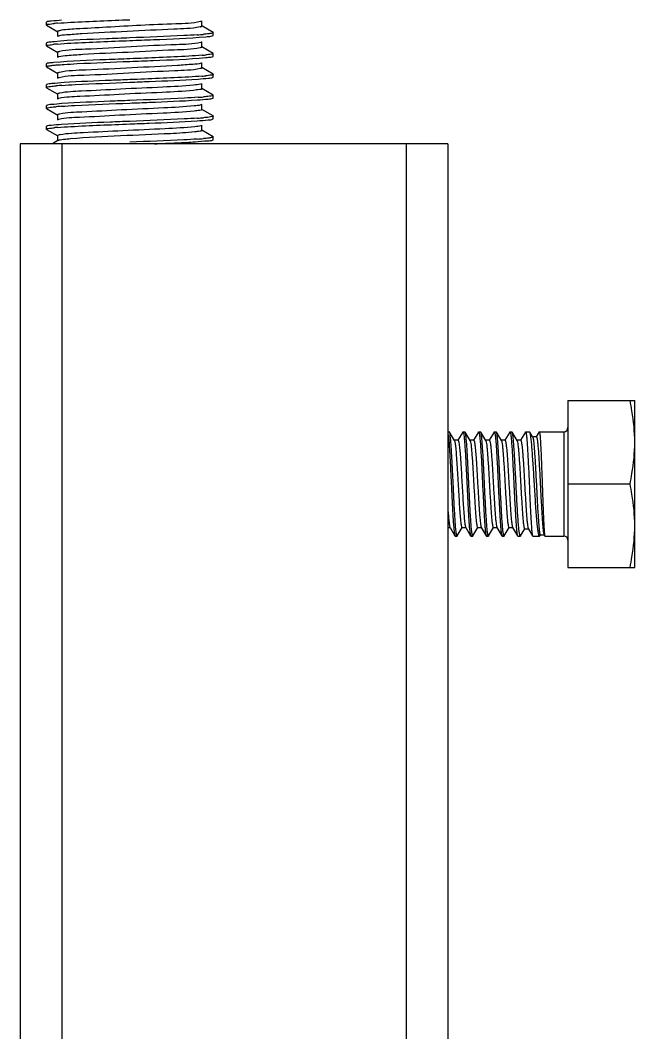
# Model space of a CAD drawing. Extents: x -427546 to -314919, y 698702 to 968782.
# Drawn here: x -406327 to -405889, y 912165 to 912887 of the extents above; entities that cross this region are included whole.
import ezdxf

# ---------------------------------------------------------------- set-up
doc = ezdxf.new("R2010")
doc.units = 0
doc.header["$LTSCALE"] = 1000
doc.header["$MEASUREMENT"] = 0
doc.layers.get('0').update_dxf_attribs({"linetype": 'CONTINUOUS'})

msp = doc.modelspace()

# ---------------------------------------------------------------- linework, layer by layer
at = {"linetype": 'CONTINUOUS'}
for p, q in [((-406308.61, 912885.95), (-406308.75, 912885.79)), ((-406308.75, 912883.93), (-406308.75, 912885.79)), ((-406197.74, 912883), (-406197.74, 912886.72)), ((-406308.61, 912883.77), (-406308.75, 912883.93)), ((-406308.61, 912883.77), (-406300.53, 912879.09)), ((-406300.69, 912879.28), (-406300.69, 912875.56)), ((-406189.82, 912878.51), (-406197.9, 912883.19)), ((-406189.82, 912878.51), (-406189.68, 912878.35)), ((-406189.68, 912876.49), (-406189.68, 912878.35)), ((-406308.61, 912871.07), (-406308.75, 912870.91)), ((-406308.75, 912869.05), (-406308.75, 912870.91)), ((-406197.74, 912868.12), (-406197.74, 912871.84)), ((-406189.82, 912876.33), (-406189.68, 912876.49)), ((-406308.61, 912868.89), (-406308.75, 912869.05)), ((-406308.61, 912868.89), (-406300.53, 912864.21)), ((-406300.69, 912864.4), (-406300.69, 912860.68)), ((-406198.58, 912867.69), (-406199.02, 912867.59)), ((-406189.82, 912863.63), (-406197.9, 912868.31)), ((-406189.82, 912863.63), (-406189.68, 912863.47)), ((-406189.68, 912861.61), (-406189.68, 912863.47)), ((-406308.61, 912856.19), (-406308.75, 912856.03)), ((-406308.75, 912854.17), (-406308.75, 912856.03)), ((-406197.74, 912853.24), (-406197.74, 912856.96)), ((-406189.82, 912861.44), (-406189.68, 912861.61)), ((-406308.61, 912854), (-406308.75, 912854.17)), ((-406308.61, 912854), (-406300.53, 912849.33)), ((-406300.69, 912849.51), (-406300.69, 912845.79)), ((-406198.4, 912852.85), (-406198.99, 912852.71)), ((-406189.82, 912848.75), (-406197.9, 912853.42)), ((-406189.82, 912848.75), (-406189.68, 912848.58)), ((-406197.74, 912838.35), (-406197.74, 912842.07)), ((-406189.82, 912846.56), (-406189.68, 912846.72)), ((-406189.68, 912846.72), (-406189.68, 912848.58)), ((-406308.61, 912841.31), (-406308.75, 912841.14)), ((-406308.75, 912839.28), (-406308.75, 912841.14)), ((-406308.61, 912839.12), (-406308.75, 912839.28)), ((-406308.61, 912839.12), (-406300.53, 912834.44)), ((-406300.69, 912834.63), (-406300.69, 912830.91)), ((-406189.82, 912833.86), (-406197.9, 912838.54)), ((-406197.74, 912823.47), (-406197.74, 912827.19)), ((-406189.82, 912833.86), (-406189.68, 912833.7)), ((-406189.82, 912831.68), (-406189.68, 912831.84)), ((-406189.68, 912831.84), (-406189.68, 912833.7)), ((-406308.61, 912826.42), (-406308.75, 912826.26)), ((-406308.75, 912824.4), (-406308.75, 912826.26)), ((-406308.61, 912824.24), (-406308.75, 912824.4)), ((-406308.61, 912824.24), (-406300.53, 912819.56)), ((-406300.69, 912819.75), (-406300.69, 912816.03)), ((-406189.82, 912818.98), (-406197.9, 912823.66)), ((-406189.82, 912818.98), (-406189.68, 912818.82)), ((-406189.82, 912816.8), (-406189.68, 912816.96)), ((-406189.68, 912816.96), (-406189.68, 912818.82)), ((-406308.61, 912811.54), (-406308.75, 912811.38)), ((-406308.75, 912809.52), (-406308.75, 912811.38)), ((-406308.61, 912809.35), (-406308.75, 912809.52)), ((-406308.61, 912809.35), (-406300.53, 912804.68)), ((-406189.82, 912804.1), (-406197.9, 912808.77)), ((-406197.74, 912808.59), (-406197.74, 912812.31)), ((-406327.35, 912799.06), (-406327.35, 910320.85)), ((-406022.25, 912799.06), (-406327.35, 912799.06)), ((-406300.53, 912801.33), (-406304.45, 912799.06)), ((-406300.69, 912804.87), (-406300.69, 912801.14)), ((-406297.58, 912799.06), (-406297.58, 910320.85)), ((-406189.82, 912804.1), (-406189.68, 912803.94)), ((-406189.82, 912801.91), (-406189.68, 912802.08)), ((-406189.68, 912802.08), (-406189.68, 912803.94)), ((-406052.01, 912799.06), (-406052.01, 910320.85)), ((-406022.25, 912799.06), (-406022.25, 910320.85)), ((-405936.67, 912615.81), (-405936.67, 912496.75)), ((-405936.67, 912615.81), (-405889.05, 912615.81)), ((-405889.05, 912496.75), (-405889.05, 912615.81)), ((-406022.25, 912593.49), (-406021.32, 912593.49)), ((-406017.66, 912587.31), (-406021.17, 912593.36)), ((-406011.7, 912593.36), (-406015.13, 912587.46)), ((-406011.7, 912593.36), (-406011.55, 912593.49)), ((-406011.55, 912593.49), (-406010.16, 912593.49)), ((-406010.01, 912593.36), (-406010.16, 912593.49)), ((-406006.5, 912587.31), (-406010.01, 912593.36)), ((-406000.54, 912593.36), (-406003.97, 912587.46)), ((-406000.54, 912593.36), (-406000.39, 912593.49)), ((-406000.39, 912593.49), (-405998.99, 912593.49)), ((-405998.85, 912593.36), (-405998.99, 912593.49)), ((-405995.34, 912587.31), (-405998.85, 912593.36)), ((-405989.38, 912593.36), (-405992.81, 912587.46)), ((-405989.38, 912593.36), (-405989.23, 912593.49)), ((-405989.23, 912593.49), (-405987.83, 912593.49)), ((-405987.68, 912593.36), (-405987.83, 912593.49)), ((-405984.18, 912587.31), (-405987.68, 912593.36)), ((-405978.21, 912593.36), (-405981.65, 912587.46)), ((-405978.21, 912593.36), (-405978.07, 912593.49)), ((-405978.07, 912593.49), (-405976.64, 912593.49)), ((-405976.48, 912593.35), (-405976.64, 912593.49)), ((-405973.01, 912587.37), (-405976.48, 912593.35)), ((-405967.08, 912593.37), (-405970.48, 912587.52)), ((-405967.08, 912593.37), (-405966.94, 912593.49)), ((-405966.94, 912593.49), (-405964.1, 912593.49)), ((-405963.88, 912593.3), (-405964.1, 912593.49)), ((-405961.91, 912589.91), (-405963.88, 912593.3)), ((-405961.83, 912589.77), (-405961.91, 912589.91)), ((-405959.2, 912589.91), (-405961.91, 912589.91)), ((-405959.26, 912589.94), (-405959.28, 912589.91)), ((-405957.25, 912593.41), (-405959.26, 912589.94)), ((-405957.25, 912593.41), (-405957.16, 912593.49)), ((-405957.16, 912593.49), (-405939.65, 912593.49)), ((-405939.65, 912593.49), (-405939.65, 912519.08)), ((-406015.05, 912587.46), (-406017.75, 912587.46)), ((-406003.89, 912587.46), (-406006.59, 912587.46)), ((-405992.72, 912587.46), (-405995.43, 912587.46)), ((-405981.56, 912587.46), (-405984.26, 912587.46)), ((-405984.18, 912587.31), (-405984.14, 912587.24)), ((-405970.39, 912587.52), (-405973.1, 912587.52)), ((-405936.67, 912556.28), (-405892.4, 912556.28)), ((-406022.25, 912525.1), (-406020.72, 912525.1)), ((-406020.8, 912525.25), (-406017.28, 912519.2)), ((-406015.59, 912519.2), (-406012.17, 912525.1)), ((-406012.26, 912525.1), (-406009.55, 912525.1)), ((-406009.64, 912525.25), (-406006.12, 912519.2)), ((-406004.43, 912519.2), (-406001.01, 912525.1)), ((-406001.09, 912525.1), (-405998.39, 912525.1)), ((-405998.48, 912525.25), (-405994.96, 912519.2)), ((-405993.27, 912519.2), (-405989.85, 912525.1)), ((-405989.93, 912525.1), (-405987.23, 912525.1)), ((-405987.32, 912525.25), (-405983.79, 912519.2)), ((-405982.1, 912519.2), (-405978.68, 912525.1)), ((-405978.77, 912525.1), (-405976.07, 912525.1)), ((-405976.23, 912525.42), (-405976.15, 912525.25)), ((-405976.15, 912525.25), (-405972.63, 912519.2)), ((-405970.44, 912519.23), (-405967.5, 912524.3)), ((-405967.59, 912524.3), (-405964.88, 912524.3)), ((-405964.97, 912524.45), (-405961.9, 912519.17)), ((-406017.28, 912519.2), (-406017.13, 912519.08)), ((-406017.13, 912519.08), (-406015.74, 912519.08)), ((-406015.59, 912519.2), (-406015.74, 912519.08)), ((-406006.12, 912519.2), (-406005.97, 912519.08)), ((-406005.97, 912519.08), (-406004.57, 912519.08)), ((-406004.43, 912519.2), (-406004.57, 912519.08)), ((-405994.96, 912519.2), (-405994.81, 912519.08)), ((-405994.81, 912519.08), (-405993.41, 912519.08)), ((-405993.27, 912519.2), (-405993.41, 912519.08)), ((-405983.79, 912519.2), (-405983.65, 912519.08)), ((-405983.65, 912519.08), (-405982.25, 912519.08)), ((-405982.1, 912519.2), (-405982.25, 912519.08)), ((-405972.63, 912519.2), (-405972.49, 912519.08)), ((-405972.49, 912519.08), (-405970.63, 912519.08)), ((-405970.44, 912519.23), (-405970.63, 912519.08)), ((-405961.9, 912519.17), (-405961.79, 912519.08)), ((-405961.79, 912519.08), (-405956.97, 912519.08)), ((-405956.71, 912519.3), (-405956.97, 912519.08)), ((-405956.71, 912519.3), (-405956.34, 912519.94)), ((-405956.39, 912519.98), (-405953.68, 912519.98)), ((-405953.75, 912520.11), (-405953.19, 912519.13)), ((-405953.19, 912519.13), (-405953.12, 912519.08)), ((-405953.12, 912519.08), (-405939.65, 912519.08)), ((-405936.67, 912496.75), (-405889.05, 912496.75))]:
    msp.add_line(p, q, dxfattribs=at)
for centre, radius, start, end in [((-406288.86, 912732.49), 153.14, 94.73079, 95.38954), ((-406284.64, 912682.31), 203.51, 94.54181, 94.75043), ((-406201.39, 912893.9), 11.67, 281.51366, 282.91675), ((-406218.35, 913136.35), 260.07, 273.79987, 274.79583), ((-406289.02, 912719.47), 151.28, 94.73313, 95.42556), ((-406284.67, 912667.87), 203.06, 94.54418, 94.75489), ((-406213.73, 913064.29), 202.7, 274.54544, 274.75925), ((-406209.22, 913010.91), 149.13, 274.73475, 275.46903), ((-406213.74, 913049.57), 202.87, 274.54498, 274.75718), ((-406209.31, 912997.08), 150.19, 274.73407, 275.44741), ((-406280.47, 912586.24), 255.09, 93.84567, 94.80203), ((-406217.55, 913081.6), 249.93, 273.89575, 274.80718), ((-406280.87, 912576.48), 249.95, 93.89556, 94.80715), ((-406217.96, 913071.85), 255.08, 273.84563, 274.80209), ((-406288.86, 912658.02), 153.2, 94.73072, 95.38835), ((-406284.64, 912607.88), 203.52, 94.54173, 94.75029), ((-406218.34, 913061.78), 259.91, 273.80124, 274.79604), ((-405939.65, 912596.47), 2.98, 270, 0), ((-405939.65, 912516.1), 2.98, 0, 90)]:
    msp.add_arc(centre, radius, start, end, dxfattribs=at)
for points, knots in [([(-406308.75, 912883.93), (-406308.75, 912884.43), (-406305.9, 912884.4), (-406304.62, 912884.83), (-406303.25, 912884.96)], [0, 0, 0, 0, 0.263692, 1, 1, 1, 1]), ([(-406297.86, 912887.25), (-406300.35, 912887.08), (-406303.84, 912886.59), (-406307.63, 912886.51), (-406308.6, 912885.95)], [0, 0, 0, 0, 0.689821, 1, 1, 1, 1]), ([(-406300.75, 912885.17), (-406297.6, 912885.42), (-406280.43, 912886.47), (-406263.24, 912887.09), (-406249.21, 912887.65)], [0, 0, 0, 0, 0.18376, 1, 1, 1, 1]), ([(-406198.78, 912886.25), (-406204.55, 912884.92), (-406227.15, 912884.5), (-406256.66, 912882.76), (-406284.29, 912881.15), (-406295.54, 912880.62), (-406299.44, 912879.8)], [0, 0, 0, 0, 0.176039, 0.666697, 0.881547, 1, 1, 1, 1]), ([(-406197.9, 912886.53), (-406198.01, 912886.47), (-406198.3, 912886.36), (-406198.6, 912886.29), (-406198.78, 912886.25)], [0, 0, 0, 0, 0.40288, 1, 1, 1, 1]), ([(-406299.44, 912879.8), (-406299.76, 912879.74), (-406300.13, 912879.65), (-406300.69, 912879.42), (-406300.69, 912879.28)], [0, 0, 0, 0, 0.704901, 1, 1, 1, 1]), ([(-406199.06, 912882.46), (-406205.23, 912881.2), (-406222.7, 912880.82), (-406250.71, 912879.06), (-406276.29, 912878.18), (-406292.57, 912876.86), (-406298.22, 912876.47), (-406300.06, 912875.93)], [0, 0, 0, 0, 0.186624, 0.514349, 0.833932, 0.943063, 1, 1, 1, 1]), ([(-406197.74, 912883), (-406197.74, 912882.88), (-406198.19, 912882.66), (-406198.51, 912882.59), (-406198.78, 912882.52)], [0, 0, 0, 0, 0.302509, 1, 1, 1, 1]), ([(-406189.68, 912878.35), (-406189.68, 912878.07), (-406191.2, 912877.9), (-406191.96, 912877.69), (-406192.72, 912877.59)], [0, 0, 0, 0, 0.270675, 1, 1, 1, 1]), ([(-406303.25, 912871.94), (-406303.93, 912871.87), (-406305.7, 912871.62), (-406307.63, 912871.64), (-406308.61, 912871.07)], [0, 0, 0, 0, 0.379214, 1, 1, 1, 1]), ([(-406249.21, 912874.63), (-406254.78, 912874.41), (-406272.8, 912873.64), (-406290.84, 912873.11), (-406303.25, 912871.94)], [0, 0, 0, 0, 0.30899, 1, 1, 1, 1]), ([(-406300.76, 912870.29), (-406297.61, 912870.54), (-406280.44, 912871.58), (-406263.25, 912872.21), (-406249.21, 912872.77)], [0, 0, 0, 0, 0.183719, 1, 1, 1, 1]), ([(-406300.06, 912875.93), (-406300.15, 912875.9), (-406300.31, 912875.85), (-406300.47, 912875.78), (-406300.53, 912875.75)], [0, 0, 0, 0, 0.570679, 1, 1, 1, 1]), ([(-406198.58, 912871.41), (-406204.18, 912869.98), (-406220.94, 912869.87), (-406248.29, 912868.1), (-406276.13, 912866.59), (-406293.36, 912866.19), (-406299.42, 912864.92)], [0, 0, 0, 0, 0.171627, 0.491604, 0.816321, 1, 1, 1, 1]), ([(-406201.12, 912876.86), (-406204.28, 912876.64), (-406220.31, 912875.75), (-406236.35, 912875.14), (-406249.21, 912874.63)], [0, 0, 0, 0, 0.197576, 1, 1, 1, 1]), ([(-406249.21, 912872.77), (-406243.61, 912872.99), (-406225.54, 912873.77), (-406207.43, 912874.28), (-406195, 912875.48)], [0, 0, 0, 0, 0.309889, 1, 1, 1, 1]), ([(-406197.9, 912871.65), (-406197.99, 912871.6), (-406198.21, 912871.51), (-406198.44, 912871.44), (-406198.58, 912871.41)], [0, 0, 0, 0, 0.413783, 1, 1, 1, 1]), ([(-406195, 912875.48), (-406194.34, 912875.54), (-406192.63, 912875.79), (-406190.77, 912875.78), (-406189.82, 912876.33)], [0, 0, 0, 0, 0.378508, 1, 1, 1, 1]), ([(-406308.75, 912869.05), (-406308.75, 912869.54), (-406305.95, 912869.52), (-406304.68, 912869.94), (-406303.33, 912870.07)], [0, 0, 0, 0, 0.263792, 1, 1, 1, 1]), ([(-406299.42, 912864.92), (-406299.74, 912864.86), (-406300.12, 912864.77), (-406300.69, 912864.54), (-406300.69, 912864.4)], [0, 0, 0, 0, 0.705268, 1, 1, 1, 1]), ([(-406199.02, 912867.59), (-406205.09, 912866.33), (-406222.38, 912865.95), (-406250.2, 912864.21), (-406275.72, 912863.29), (-406292.16, 912862.03), (-406297.94, 912861.61), (-406299.89, 912861.1)], [0, 0, 0, 0, 0.184168, 0.509408, 0.829314, 0.94023, 1, 1, 1, 1]), ([(-406197.74, 912868.12), (-406197.74, 912868.02), (-406198.09, 912867.81), (-406198.37, 912867.74), (-406198.58, 912867.69)], [0, 0, 0, 0, 0.310906, 1, 1, 1, 1]), ([(-406189.68, 912863.47), (-406189.68, 912862.99), (-406192.43, 912862.99), (-406193.67, 912862.59), (-406195, 912862.46)], [0, 0, 0, 0, 0.263922, 1, 1, 1, 1]), ([(-406303.33, 912857.04), (-406304, 912856.98), (-406305.74, 912856.73), (-406307.65, 912856.75), (-406308.61, 912856.19)], [0, 0, 0, 0, 0.378914, 1, 1, 1, 1]), ([(-406249.21, 912859.75), (-406254.8, 912859.52), (-406272.84, 912858.75), (-406290.91, 912858.23), (-406303.33, 912857.04)], [0, 0, 0, 0, 0.309377, 1, 1, 1, 1]), ([(-406299.89, 912861.1), (-406300.02, 912861.06), (-406300.23, 912861), (-406300.45, 912860.91), (-406300.53, 912860.87)], [0, 0, 0, 0, 0.583561, 1, 1, 1, 1]), ([(-406198.4, 912856.57), (-406200.27, 912856.04), (-406205.95, 912855.64), (-406222.27, 912854.34), (-406247.83, 912853.45), (-406275.8, 912851.69), (-406293.23, 912851.31), (-406299.38, 912850.05)], [0, 0, 0, 0, 0.05757, 0.167104, 0.486771, 0.813942, 1, 1, 1, 1]), ([(-406296.14, 912855.74), (-406292.99, 912855.94), (-406277.36, 912856.79), (-406261.71, 912857.39), (-406249.21, 912857.89)], [0, 0, 0, 0, 0.201476, 1, 1, 1, 1]), ([(-406197.66, 912862.23), (-406200.81, 912861.98), (-406217.99, 912860.93), (-406235.18, 912860.31), (-406249.21, 912859.75)], [0, 0, 0, 0, 0.183681, 1, 1, 1, 1]), ([(-406249.21, 912857.89), (-406243.62, 912858.11), (-406225.56, 912858.88), (-406207.47, 912859.4), (-406195.05, 912860.59)], [0, 0, 0, 0, 0.309644, 1, 1, 1, 1]), ([(-406197.9, 912856.77), (-406197.97, 912856.73), (-406198.13, 912856.66), (-406198.31, 912856.6), (-406198.4, 912856.57)], [0, 0, 0, 0, 0.426274, 1, 1, 1, 1]), ([(-406195.05, 912860.59), (-406194.39, 912860.66), (-406192.66, 912860.9), (-406190.77, 912860.89), (-406189.82, 912861.44)], [0, 0, 0, 0, 0.378702, 1, 1, 1, 1]), ([(-406308.75, 912854.17), (-406308.75, 912854.52), (-406306.79, 912854.64), (-406305.86, 912854.91), (-406304.9, 912855.02)], [0, 0, 0, 0, 0.267181, 1, 1, 1, 1]), ([(-406299.38, 912850.05), (-406299.71, 912849.98), (-406300.1, 912849.89), (-406300.69, 912849.66), (-406300.69, 912849.51)], [0, 0, 0, 0, 0.706045, 1, 1, 1, 1]), ([(-406198.99, 912852.71), (-406204.98, 912851.46), (-406222.08, 912851.06), (-406249.75, 912849.52), (-406277.15, 912847.84), (-406293.96, 912847.61), (-406299.7, 912846.26)], [0, 0, 0, 0, 0.182036, 0.504841, 0.824917, 1, 1, 1, 1]), ([(-406197.74, 912853.24), (-406197.74, 912853.15), (-406198, 912852.97), (-406198.23, 912852.9), (-406198.4, 912852.85)], [0, 0, 0, 0, 0.3214, 1, 1, 1, 1]), ([(-406296.14, 912842.71), (-406299.03, 912842.53), (-406303.07, 912841.96), (-406307.49, 912841.95), (-406308.61, 912841.31)], [0, 0, 0, 0, 0.692393, 1, 1, 1, 1]), ([(-406299.7, 912846.26), (-406299.87, 912846.22), (-406300.15, 912846.15), (-406300.42, 912846.04), (-406300.53, 912845.98)], [0, 0, 0, 0, 0.594844, 1, 1, 1, 1]), ([(-406297.58, 912840.76), (-406294.41, 912840.97), (-406278.3, 912841.88), (-406262.17, 912842.49), (-406249.21, 912843)], [0, 0, 0, 0, 0.196648, 1, 1, 1, 1]), ([(-406249.21, 912844.86), (-406253.68, 912844.69), (-406269.32, 912844.05), (-406284.97, 912843.44), (-406296.14, 912842.71)], [0, 0, 0, 0, 0.285303, 1, 1, 1, 1]), ([(-406197.66, 912847.34), (-406200.81, 912847.09), (-406217.99, 912846.05), (-406235.18, 912845.42), (-406249.21, 912844.86)], [0, 0, 0, 0, 0.183696, 1, 1, 1, 1]), ([(-406249.21, 912843), (-406244.52, 912843.19), (-406228.3, 912843.85), (-406212.08, 912844.47), (-406200.57, 912845.27)], [0, 0, 0, 0, 0.289612, 1, 1, 1, 1]), ([(-406197.9, 912841.88), (-406198.11, 912841.76), (-406200.06, 912841.25), (-406202.03, 912841.09), (-406203.77, 912840.91)], [0, 0, 0, 0, 0.122061, 1, 1, 1, 1]), ([(-406200.57, 912845.27), (-406198.09, 912845.44), (-406194.6, 912845.93), (-406190.8, 912846), (-406189.82, 912846.56)], [0, 0, 0, 0, 0.68982, 1, 1, 1, 1]), ([(-406189.68, 912848.58), (-406189.68, 912848.1), (-406192.46, 912848.11), (-406193.71, 912847.7), (-406195.05, 912847.57)], [0, 0, 0, 0, 0.263843, 1, 1, 1, 1]), ([(-406308.75, 912839.28), (-406308.75, 912839.56), (-406307.3, 912839.73), (-406306.58, 912839.93), (-406305.85, 912840.02)], [0, 0, 0, 0, 0.271461, 1, 1, 1, 1]), ([(-406299.33, 912835.18), (-406299.67, 912835.11), (-406300.08, 912835.02), (-406300.69, 912834.78), (-406300.69, 912834.63)], [0, 0, 0, 0, 0.707033, 1, 1, 1, 1]), ([(-406203.77, 912837.19), (-406211.18, 912836.47), (-406228.87, 912835.56), (-406255.93, 912834.45), (-406280.4, 912832.83), (-406294.88, 912832.54), (-406299.74, 912831.37)], [0, 0, 0, 0, 0.232215, 0.552573, 0.843952, 1, 1, 1, 1]), ([(-406203.77, 912840.91), (-406211.03, 912840.2), (-406228.4, 912839.31), (-406255.08, 912838.17), (-406279.61, 912836.7), (-406294.21, 912836.21), (-406299.33, 912835.18)], [0, 0, 0, 0, 0.228646, 0.544797, 0.836336, 1, 1, 1, 1]), ([(-406197.74, 912838.35), (-406197.74, 912837.81), (-406200.85, 912837.8), (-406202.27, 912837.34), (-406203.77, 912837.19)], [0, 0, 0, 0, 0.265035, 1, 1, 1, 1]), ([(-406297.58, 912827.73), (-406300.13, 912827.56), (-406303.71, 912827.06), (-406307.61, 912827), (-406308.61, 912826.42)], [0, 0, 0, 0, 0.690302, 1, 1, 1, 1]), ([(-406299.74, 912831.37), (-406299.9, 912831.33), (-406300.17, 912831.26), (-406300.43, 912831.16), (-406300.53, 912831.1)], [0, 0, 0, 0, 0.592052, 1, 1, 1, 1]), ([(-406297.85, 912825.86), (-406294.69, 912826.07), (-406278.48, 912826.99), (-406262.26, 912827.6), (-406249.21, 912828.12)], [0, 0, 0, 0, 0.195657, 1, 1, 1, 1]), ([(-406249.21, 912829.98), (-406253.87, 912829.8), (-406270, 912829.14), (-406286.13, 912828.52), (-406297.58, 912827.73)], [0, 0, 0, 0, 0.288872, 1, 1, 1, 1]), ([(-406200.57, 912832.25), (-406203.74, 912832.03), (-406219.95, 912831.11), (-406236.17, 912830.5), (-406249.21, 912829.98)], [0, 0, 0, 0, 0.195653, 1, 1, 1, 1]), ([(-406249.21, 912828.12), (-406244.56, 912828.31), (-406228.43, 912828.96), (-406212.3, 912829.59), (-406200.85, 912830.37)], [0, 0, 0, 0, 0.288875, 1, 1, 1, 1]), ([(-406197.9, 912827), (-406198.1, 912826.89), (-406199.88, 912826.4), (-406201.7, 912826.24), (-406203.29, 912826.08)], [0, 0, 0, 0, 0.124156, 1, 1, 1, 1]), ([(-406200.85, 912830.37), (-406198.3, 912830.54), (-406194.72, 912831.04), (-406190.82, 912831.1), (-406189.82, 912831.68)], [0, 0, 0, 0, 0.690288, 1, 1, 1, 1]), ([(-406189.68, 912833.7), (-406189.68, 912833.44), (-406191.05, 912833.26), (-406191.75, 912833.07), (-406192.44, 912832.98)], [0, 0, 0, 0, 0.272315, 1, 1, 1, 1]), ([(-406308.75, 912824.4), (-406308.75, 912824.66), (-406307.38, 912824.85), (-406306.68, 912825.03), (-406305.99, 912825.12)], [0, 0, 0, 0, 0.272311, 1, 1, 1, 1]), ([(-406299.25, 912820.31), (-406299.61, 912820.24), (-406300.04, 912820.14), (-406300.69, 912819.9), (-406300.69, 912819.75)], [0, 0, 0, 0, 0.708636, 1, 1, 1, 1]), ([(-406203.29, 912822.36), (-406210.68, 912821.61), (-406228.48, 912820.7), (-406255.77, 912819.6), (-406280.44, 912817.89), (-406295.05, 912817.7), (-406299.87, 912816.45)], [0, 0, 0, 0, 0.230178, 0.552364, 0.845602, 1, 1, 1, 1]), ([(-406203.29, 912826.08), (-406210.46, 912825.35), (-406227.76, 912824.47), (-406254.47, 912823.31), (-406279.23, 912821.85), (-406294.03, 912821.33), (-406299.25, 912820.31)], [0, 0, 0, 0, 0.224737, 0.540402, 0.833844, 1, 1, 1, 1]), ([(-406197.74, 912823.47), (-406197.74, 912822.96), (-406200.6, 912822.92), (-406201.91, 912822.5), (-406203.29, 912822.36)], [0, 0, 0, 0, 0.265691, 1, 1, 1, 1]), ([(-406297.85, 912812.83), (-406300.34, 912812.66), (-406303.83, 912812.18), (-406307.63, 912812.1), (-406308.6, 912811.54)], [0, 0, 0, 0, 0.689837, 1, 1, 1, 1]), ([(-406300.75, 912810.76), (-406297.6, 912811.01), (-406280.43, 912812.05), (-406263.24, 912812.68), (-406249.21, 912813.24)], [0, 0, 0, 0, 0.183761, 1, 1, 1, 1]), ([(-406299.87, 912816.45), (-406300, 912816.42), (-406300.23, 912816.35), (-406300.44, 912816.26), (-406300.53, 912816.22)], [0, 0, 0, 0, 0.58403, 1, 1, 1, 1]), ([(-406249.21, 912815.1), (-406253.91, 912814.91), (-406270.13, 912814.25), (-406286.35, 912813.63), (-406297.85, 912812.83)], [0, 0, 0, 0, 0.289606, 1, 1, 1, 1]), ([(-406200.85, 912817.34), (-406204.02, 912817.13), (-406220.13, 912816.22), (-406236.26, 912815.61), (-406249.21, 912815.1)], [0, 0, 0, 0, 0.196649, 1, 1, 1, 1]), ([(-406249.21, 912813.24), (-406244.59, 912813.42), (-406228.55, 912814.07), (-406212.51, 912814.7), (-406201.11, 912815.47)], [0, 0, 0, 0, 0.288211, 1, 1, 1, 1]), ([(-406201.11, 912815.47), (-406198.5, 912815.64), (-406194.83, 912816.15), (-406190.84, 912816.21), (-406189.82, 912816.8)], [0, 0, 0, 0, 0.690698, 1, 1, 1, 1]), ([(-406189.68, 912818.82), (-406189.68, 912818.55), (-406191.12, 912818.37), (-406191.85, 912818.17), (-406192.58, 912818.08)], [0, 0, 0, 0, 0.271465, 1, 1, 1, 1]), ([(-406308.75, 912809.52), (-406308.75, 912810.01), (-406305.9, 912809.99), (-406304.62, 912810.41), (-406303.24, 912810.54)], [0, 0, 0, 0, 0.263689, 1, 1, 1, 1]), ([(-406299, 912805.47), (-406299.42, 912805.4), (-406299.9, 912805.29), (-406300.69, 912805.04), (-406300.69, 912804.87)], [0, 0, 0, 0, 0.713347, 1, 1, 1, 1]), ([(-406202.83, 912811.24), (-406209.85, 912810.5), (-406226.97, 912809.63), (-406253.56, 912808.45), (-406278.55, 912807.04), (-406293.59, 912806.45), (-406299, 912805.47)], [0, 0, 0, 0, 0.219618, 0.533346, 0.828732, 1, 1, 1, 1]), ([(-406202.83, 912807.52), (-406208.59, 912806.91), (-406238.17, 912805.21), (-406267.79, 912804.5), (-406291.55, 912802.58)], [0, 0, 0, 0, 0.195307, 1, 1, 1, 1]), ([(-406197.9, 912812.12), (-406198.08, 912812.01), (-406199.72, 912811.55), (-406201.38, 912811.4), (-406202.83, 912811.24)], [0, 0, 0, 0, 0.126422, 1, 1, 1, 1]), ([(-406197.74, 912808.59), (-406197.74, 912808.12), (-406200.35, 912808.04), (-406201.56, 912807.66), (-406202.83, 912807.52)], [0, 0, 0, 0, 0.266491, 1, 1, 1, 1]), ([(-406299.98, 912801.54), (-406300.08, 912801.51), (-406300.27, 912801.45), (-406300.45, 912801.37), (-406300.53, 912801.33)], [0, 0, 0, 0, 0.576749, 1, 1, 1, 1]), ([(-406299, 912801.75), (-406299.18, 912801.72), (-406299.51, 912801.66), (-406299.83, 912801.58), (-406299.98, 912801.54)], [0, 0, 0, 0, 0.550321, 1, 1, 1, 1]), ([(-406291.55, 912802.58), (-406292.34, 912802.51), (-406294.83, 912802.29), (-406297.32, 912802.06), (-406299, 912801.75)], [0, 0, 0, 0, 0.319148, 1, 1, 1, 1]), ([(-406201.11, 912802.44), (-406204.27, 912802.23), (-406220.3, 912801.33), (-406236.34, 912800.73), (-406249.21, 912800.21)], [0, 0, 0, 0, 0.197548, 1, 1, 1, 1]), ([(-406231.67, 912799.06), (-406226.31, 912799.29), (-406216.64, 912799.76), (-406203.88, 912800.23), (-406195.47, 912801.24), (-406190.96, 912801.25), (-406189.82, 912801.91)], [0, 0, 0, 0, 0.383058, 0.694328, 0.906069, 1, 1, 1, 1]), ([(-406189.68, 912803.94), (-406189.68, 912803.65), (-406191.2, 912803.48), (-406191.96, 912803.27), (-406192.72, 912803.18)], [0, 0, 0, 0, 0.270698, 1, 1, 1, 1]), ([(-405889.05, 912586.05), (-405889.05, 912593.54), (-405890.01, 912603.55), (-405891.88, 912613.36), (-405892.4, 912615.81)], [0, 0, 0, 0, 0.749211, 1, 1, 1, 1]), ([(-406022.25, 912592.21), (-406021.95, 912590.56), (-406021.56, 912586.11), (-406021.01, 912578.12), (-406020.48, 912567.81), (-406020.12, 912560.27), (-406019.93, 912556.28)], [0, 0, 0, 0, 0.140047, 0.370694, 0.667791, 1, 1, 1, 1]), ([(-406021.17, 912593.36), (-406021.18, 912593.38), (-406021.22, 912593.44), (-406021.27, 912593.49), (-406021.32, 912593.49)], [0, 0, 0, 0, 0.33644, 1, 1, 1, 1]), ([(-406019.34, 912572.62), (-406019.48, 912575.29), (-406019.69, 912579.1), (-406020.01, 912583.89), (-406020.23, 912586.84), (-406020.46, 912589.27), (-406020.67, 912591.16), (-406020.89, 912592.46), (-406021.05, 912593.15), (-406021.17, 912593.36)], [0, 0, 0, 0, 0.384278, 0.548795, 0.691198, 0.809122, 0.900672, 0.964483, 1, 1, 1, 1]), ([(-406011.55, 912593.49), (-406011.5, 912593.49), (-406011.38, 912593.36), (-406011.22, 912592.89), (-406011, 912591.82), (-406010.78, 912590.06), (-406010.53, 912587.64), (-406010.29, 912584.61), (-406010.05, 912581.03), (-406009.81, 912576.98), (-406009.65, 912574.12), (-406009.57, 912572.62)], [0, 0, 0, 0, 0.007293, 0.021459, 0.073997, 0.159035, 0.275243, 0.420481, 0.591942, 0.786408, 1, 1, 1, 1]), ([(-406007.37, 912556.28), (-406007.58, 912560.79), (-406007.89, 912567.36), (-406008.34, 912575.76), (-406008.66, 912581.2), (-406008.98, 912585.77), (-406009.29, 912589.33), (-406009.56, 912591.61), (-406009.81, 912592.82), (-406009.93, 912593.23), (-406010.01, 912593.36)], [0, 0, 0, 0, 0.363934, 0.530187, 0.678191, 0.802879, 0.899992, 0.966292, 0.987243, 1, 1, 1, 1]), ([(-406000.39, 912593.49), (-406000.31, 912593.49), (-406000.14, 912593.19), (-406000.01, 912592.68), (-405999.84, 912591.77), (-405999.68, 912590.55), (-405999.5, 912588.99), (-405999.26, 912586.31), (-405998.96, 912582.26), (-405998.63, 912576.69), (-405998.28, 912570.34), (-405997.94, 912563.45), (-405997.72, 912558.7), (-405997.6, 912556.28)], [0, 0, 0, 0, 0.006687, 0.021748, 0.045922, 0.079138, 0.121135, 0.17154, 0.295605, 0.446631, 0.618866, 0.805704, 1, 1, 1, 1]), ([(-405996.2, 912556.28), (-405996.42, 912560.79), (-405996.73, 912567.36), (-405997.18, 912575.76), (-405997.5, 912581.2), (-405997.81, 912585.77), (-405998.13, 912589.33), (-405998.4, 912591.61), (-405998.65, 912592.82), (-405998.77, 912593.23), (-405998.85, 912593.36)], [0, 0, 0, 0, 0.363936, 0.530191, 0.678194, 0.802878, 0.899991, 0.966291, 0.987243, 1, 1, 1, 1]), ([(-405989.23, 912593.49), (-405989.15, 912593.49), (-405988.98, 912593.19), (-405988.85, 912592.68), (-405988.68, 912591.77), (-405988.51, 912590.55), (-405988.34, 912588.99), (-405988.1, 912586.31), (-405987.8, 912582.26), (-405987.46, 912576.69), (-405987.12, 912570.34), (-405986.78, 912563.45), (-405986.55, 912558.7), (-405986.44, 912556.28)], [0, 0, 0, 0, 0.006686, 0.021748, 0.045922, 0.079137, 0.121134, 0.171539, 0.2956, 0.446625, 0.618862, 0.805702, 1, 1, 1, 1]), ([(-405985.04, 912556.28), (-405985.26, 912560.79), (-405985.57, 912567.36), (-405986.01, 912575.76), (-405986.34, 912581.2), (-405986.65, 912585.77), (-405986.97, 912589.33), (-405987.24, 912591.61), (-405987.48, 912592.82), (-405987.61, 912593.23), (-405987.68, 912593.36)], [0, 0, 0, 0, 0.363938, 0.530193, 0.678196, 0.802878, 0.89999, 0.96629, 0.987243, 1, 1, 1, 1]), ([(-405978.07, 912593.49), (-405977.98, 912593.49), (-405977.82, 912593.19), (-405977.69, 912592.68), (-405977.51, 912591.77), (-405977.35, 912590.55), (-405977.18, 912588.99), (-405976.93, 912586.31), (-405976.64, 912582.26), (-405976.3, 912576.69), (-405975.96, 912570.34), (-405975.62, 912563.45), (-405975.39, 912558.7), (-405975.28, 912556.28)], [0, 0, 0, 0, 0.006686, 0.021748, 0.045923, 0.079138, 0.121135, 0.171539, 0.295599, 0.446623, 0.618861, 0.805701, 1, 1, 1, 1]), ([(-405973.69, 912556.28), (-405973.92, 912560.78), (-405974.26, 912567.34), (-405974.73, 912575.73), (-405975.07, 912581.16), (-405975.4, 912585.74), (-405975.74, 912589.3), (-405976.02, 912591.58), (-405976.27, 912592.8), (-405976.4, 912593.21), (-405976.48, 912593.35)], [0, 0, 0, 0, 0.36329, 0.529314, 0.6772, 0.8019, 0.899174, 0.965796, 0.986969, 1, 1, 1, 1]), ([(-405966.94, 912593.49), (-405966.86, 912593.49), (-405966.7, 912593.19), (-405966.57, 912592.69), (-405966.41, 912591.77), (-405966.25, 912590.55), (-405966.09, 912588.99), (-405965.85, 912586.31), (-405965.57, 912582.26), (-405965.25, 912576.69), (-405964.93, 912570.34), (-405964.62, 912563.45), (-405964.41, 912558.7), (-405964.3, 912556.28)], [0, 0, 0, 0, 0.006577, 0.021598, 0.045743, 0.078947, 0.120936, 0.171341, 0.295421, 0.446481, 0.618759, 0.805647, 1, 1, 1, 1]), ([(-405960.62, 912556.28), (-405960.89, 912560.74), (-405961.28, 912567.24), (-405961.84, 912575.55), (-405962.23, 912580.95), (-405962.63, 912585.53), (-405963.01, 912589.12), (-405963.34, 912591.44), (-405963.64, 912592.71), (-405963.79, 912593.15), (-405963.88, 912593.3)], [0, 0, 0, 0, 0.359931, 0.524763, 0.672002, 0.796741, 0.894844, 0.963163, 0.985535, 1, 1, 1, 1]), ([(-405961.83, 912589.77), (-405961.75, 912589.63), (-405961.62, 912589.2), (-405961.35, 912587.95), (-405961.07, 912585.62), (-405960.74, 912582), (-405960.41, 912577.38), (-405960.07, 912571.95), (-405959.73, 912565.9), (-405959.4, 912559.46), (-405959.06, 912552.87), (-405958.73, 912546.38), (-405958.4, 912540.21), (-405958.07, 912534.58), (-405957.75, 912529.7), (-405957.43, 912525.72), (-405957.15, 912523.03), (-405956.91, 912521.45), (-405956.75, 912520.67), (-405956.63, 912520.23), (-405956.47, 912519.98), (-405956.39, 912519.98)], [0, 0, 0, 0, 0.007107, 0.018639, 0.0548, 0.107312, 0.174177, 0.252841, 0.34033, 0.433375, 0.528546, 0.622381, 0.711512, 0.792794, 0.863403, 0.920942, 0.963521, 0.978774, 0.989867, 0.996808, 1, 1, 1, 1]), ([(-405959.2, 912589.91), (-405959.12, 912589.91), (-405958.95, 912589.64), (-405958.82, 912589.17), (-405958.64, 912588.33), (-405958.4, 912586.64), (-405958.1, 912583.8), (-405957.77, 912579.62), (-405957.43, 912574.53), (-405957.1, 912568.74), (-405956.76, 912562.45), (-405956.43, 912555.91), (-405956.09, 912549.34), (-405955.76, 912542.99), (-405955.43, 912537.09), (-405955.1, 912531.85), (-405954.79, 912527.43), (-405954.47, 912524), (-405954.2, 912521.8), (-405953.95, 912520.63), (-405953.83, 912520.24), (-405953.75, 912520.11)], [0, 0, 0, 0, 0.00344, 0.010899, 0.022787, 0.039077, 0.08427, 0.144807, 0.218371, 0.302169, 0.393053, 0.48765, 0.582499, 0.674175, 0.759417, 0.835242, 0.899047, 0.9487, 0.982621, 0.993382, 1, 1, 1, 1]), ([(-405957.16, 912593.49), (-405957.08, 912593.49), (-405956.97, 912593.16), (-405956.86, 912592.69), (-405956.73, 912591.76), (-405956.6, 912590.55), (-405956.47, 912588.99), (-405956.29, 912586.31), (-405956.06, 912582.26), (-405955.81, 912576.69), (-405955.56, 912570.34), (-405955.31, 912563.45), (-405955.14, 912558.7), (-405955.06, 912556.28)], [0, 0, 0, 0, 0.006021, 0.020821, 0.044863, 0.078011, 0.119986, 0.170402, 0.294571, 0.445788, 0.618273, 0.805395, 1, 1, 1, 1]), ([(-406017.66, 912587.31), (-406017.55, 912587.12), (-406017.39, 912586.52), (-406017.17, 912585.39), (-406016.96, 912583.79), (-406016.64, 912580.81), (-406016.26, 912576.15), (-406015.99, 912572.18), (-406015.86, 912569.97)], [0, 0, 0, 0, 0.038835, 0.104857, 0.1976, 0.315752, 0.620526, 1, 1, 1, 1]), ([(-406015.05, 912587.46), (-406014.92, 912587.46), (-406014.7, 912586.93), (-406014.51, 912586.11), (-406014.26, 912584.57), (-406014.03, 912582.57), (-406013.79, 912580.02), (-406013.44, 912575.77), (-406013.22, 912572.37), (-406013.06, 912569.97)], [0, 0, 0, 0, 0.022134, 0.075093, 0.160257, 0.276417, 0.421479, 0.592671, 1, 1, 1, 1]), ([(-406006.5, 912587.31), (-406006.42, 912587.18), (-406006.3, 912586.8), (-406006.05, 912585.68), (-406005.77, 912583.63), (-406005.45, 912580.45), (-406005.12, 912576.4), (-406004.79, 912571.63), (-406004.46, 912566.3), (-406004.13, 912560.61), (-406003.8, 912554.77), (-406003.47, 912548.98), (-406003.14, 912543.45), (-406002.81, 912538.39), (-406002.48, 912533.97), (-406002.16, 912530.35), (-406001.87, 912527.9), (-406001.63, 912526.45), (-406001.46, 912525.74), (-406001.33, 912525.32), (-406001.17, 912525.1), (-406001.09, 912525.1)], [0, 0, 0, 0, 0.007395, 0.019019, 0.054844, 0.106491, 0.172173, 0.249556, 0.335869, 0.428015, 0.522682, 0.616468, 0.706, 0.788063, 0.859716, 0.918399, 0.962047, 0.977755, 0.989231, 0.996485, 1, 1, 1, 1]), ([(-406003.89, 912587.46), (-406003.81, 912587.46), (-406003.65, 912587.24), (-406003.52, 912586.83), (-406003.35, 912586.11), (-406003.11, 912584.66), (-406002.82, 912582.21), (-406002.5, 912578.6), (-406002.17, 912574.17), (-406001.84, 912569.11), (-406001.51, 912563.58), (-406001.18, 912557.79), (-406000.85, 912551.95), (-406000.52, 912546.26), (-406000.19, 912540.93), (-405999.86, 912536.16), (-405999.53, 912532.11), (-405999.21, 912528.93), (-405998.93, 912526.88), (-405998.68, 912525.77), (-405998.56, 912525.39), (-405998.48, 912525.25)], [0, 0, 0, 0, 0.003516, 0.010771, 0.022251, 0.037961, 0.081618, 0.140314, 0.21198, 0.294058, 0.383605, 0.477402, 0.572078, 0.664229, 0.750542, 0.827917, 0.893586, 0.945213, 0.981012, 0.992619, 1, 1, 1, 1]), ([(-405995.34, 912587.31), (-405995.26, 912587.18), (-405995.14, 912586.8), (-405994.88, 912585.68), (-405994.61, 912583.63), (-405994.29, 912580.45), (-405993.96, 912576.4), (-405993.63, 912571.63), (-405993.3, 912566.3), (-405992.97, 912560.61), (-405992.64, 912554.77), (-405992.31, 912548.98), (-405991.97, 912543.45), (-405991.64, 912538.39), (-405991.32, 912533.97), (-405990.99, 912530.35), (-405990.71, 912527.9), (-405990.47, 912526.45), (-405990.3, 912525.74), (-405990.17, 912525.32), (-405990.01, 912525.1), (-405989.93, 912525.1)], [0, 0, 0, 0, 0.007397, 0.019019, 0.054844, 0.106491, 0.172173, 0.249556, 0.335869, 0.428015, 0.522683, 0.616468, 0.706, 0.788064, 0.859716, 0.918399, 0.962047, 0.977754, 0.989232, 0.996484, 1, 1, 1, 1]), ([(-405992.72, 912587.46), (-405992.65, 912587.46), (-405992.49, 912587.24), (-405992.36, 912586.83), (-405992.19, 912586.11), (-405991.95, 912584.66), (-405991.66, 912582.21), (-405991.34, 912578.6), (-405991.01, 912574.17), (-405990.68, 912569.11), (-405990.35, 912563.58), (-405990.02, 912557.79), (-405989.69, 912551.95), (-405989.35, 912546.26), (-405989.02, 912540.93), (-405988.69, 912536.16), (-405988.37, 912532.11), (-405988.05, 912528.93), (-405987.77, 912526.88), (-405987.52, 912525.77), (-405987.39, 912525.39), (-405987.32, 912525.25)], [0, 0, 0, 0, 0.003515, 0.010771, 0.022249, 0.037962, 0.081619, 0.140314, 0.21198, 0.294058, 0.383605, 0.477402, 0.572078, 0.664229, 0.750541, 0.827917, 0.893586, 0.945213, 0.981012, 0.992621, 1, 1, 1, 1]), ([(-405984.14, 912587.24), (-405983.95, 912586.86), (-405983.74, 912585.65), (-405983.41, 912583.39), (-405983.1, 912580.14), (-405982.77, 912576.05), (-405982.45, 912571.26), (-405982.12, 912565.94), (-405981.79, 912560.27), (-405981.46, 912554.46), (-405981.13, 912548.71), (-405980.8, 912543.24), (-405980.47, 912538.23), (-405980.14, 912533.86), (-405979.82, 912530.29), (-405979.54, 912527.87), (-405979.3, 912526.43), (-405979.13, 912525.73), (-405979, 912525.32), (-405978.84, 912525.1), (-405978.77, 912525.1)], [0, 0, 0, 0, 0.020603, 0.057806, 0.110504, 0.176892, 0.254638, 0.340995, 0.432905, 0.527106, 0.620258, 0.709056, 0.790352, 0.861271, 0.919315, 0.962468, 0.977994, 0.989339, 0.996513, 1, 1, 1, 1]), ([(-405981.56, 912587.46), (-405981.49, 912587.46), (-405981.33, 912587.25), (-405981.2, 912586.84), (-405981.03, 912586.15), (-405980.8, 912584.74), (-405980.52, 912582.36), (-405980.2, 912578.84), (-405979.87, 912574.54), (-405979.55, 912569.59), (-405979.22, 912564.18), (-405978.79, 912556.59), (-405978.36, 912549.03), (-405977.92, 912541.77), (-405977.59, 912536.96), (-405977.27, 912532.83), (-405976.96, 912529.51), (-405976.64, 912527.13), (-405976.41, 912525.86), (-405976.23, 912525.42)], [0, 0, 0, 0, 0.003451, 0.010528, 0.02171, 0.037015, 0.079558, 0.136815, 0.206829, 0.287179, 0.375068, 0.467432, 0.652658, 0.739058, 0.81724, 0.884486, 0.938474, 0.977372, 1, 1, 1, 1]), ([(-405973.01, 912587.37), (-405972.93, 912587.23), (-405972.8, 912586.85), (-405972.55, 912585.71), (-405972.27, 912583.61), (-405971.94, 912580.37), (-405971.62, 912576.24), (-405971.28, 912571.38), (-405970.95, 912565.95), (-405970.62, 912560.17), (-405970.28, 912554.24), (-405969.95, 912548.37), (-405969.62, 912542.78), (-405969.29, 912537.67), (-405968.96, 912533.21), (-405968.64, 912529.58), (-405968.35, 912527.11), (-405968.12, 912525.65), (-405967.95, 912524.94), (-405967.82, 912524.52), (-405967.66, 912524.3), (-405967.59, 912524.3)], [0, 0, 0, 0, 0.007409, 0.01909, 0.055149, 0.107148, 0.173245, 0.251046, 0.337725, 0.430132, 0.524922, 0.618672, 0.708016, 0.789761, 0.861007, 0.919255, 0.962504, 0.978047, 0.989392, 0.996551, 1, 1, 1, 1]), ([(-405970.39, 912587.52), (-405970.32, 912587.52), (-405970.15, 912587.3), (-405970.02, 912586.87), (-405969.85, 912586.14), (-405969.61, 912584.65), (-405969.32, 912582.15), (-405968.99, 912578.45), (-405968.66, 912573.94), (-405968.33, 912568.78), (-405968, 912563.16), (-405967.66, 912557.27), (-405967.33, 912551.35), (-405967, 912545.59), (-405966.67, 912540.21), (-405966.34, 912535.39), (-405966.01, 912531.32), (-405965.69, 912528.13), (-405965.42, 912526.07), (-405965.17, 912524.96), (-405965.04, 912524.58), (-405964.97, 912524.45)], [0, 0, 0, 0, 0.003529, 0.010847, 0.022435, 0.038293, 0.08234, 0.141503, 0.213655, 0.296174, 0.386062, 0.480058, 0.574763, 0.666765, 0.752768, 0.829708, 0.894868, 0.945981, 0.981331, 0.99276, 1, 1, 1, 1]), ([(-405892.4, 912556.28), (-405891.88, 912558.74), (-405890.01, 912568.55), (-405889.05, 912578.56), (-405889.05, 912586.05)], [0, 0, 0, 0, 0.250789, 1, 1, 1, 1]), ([(-406018.53, 912556.28), (-406018.59, 912557.69), (-406018.85, 912563.14), (-406019.12, 912568.58), (-406019.34, 912572.62)], [0, 0, 0, 0, 0.258222, 1, 1, 1, 1]), ([(-406015.86, 912569.97), (-406015.7, 912567.49), (-406015.39, 912562.39), (-406014.96, 912554.7), (-406014.52, 912547.12), (-406014.09, 912540.12), (-406013.71, 912534.86), (-406013.4, 912531.28), (-406013.18, 912529.15), (-406012.97, 912527.49), (-406012.74, 912526.22), (-406012.58, 912525.53), (-406012.37, 912525.1), (-406012.26, 912525.1)], [0, 0, 0, 0, 0.165501, 0.339784, 0.511803, 0.670616, 0.80615, 0.862438, 0.909852, 0.947659, 0.975319, 0.992557, 1, 1, 1, 1]), ([(-406013.06, 912569.97), (-406012.76, 912565.13), (-406012.35, 912557.81), (-406011.79, 912548.18), (-406011.38, 912541.38), (-406010.97, 912535.43), (-406010.61, 912531.18), (-406010.31, 912528.47), (-406010.1, 912527.01), (-406009.9, 912525.98), (-406009.75, 912525.43), (-406009.64, 912525.25)], [0, 0, 0, 0, 0.324453, 0.489839, 0.64461, 0.779868, 0.887864, 0.929656, 0.962499, 0.985988, 1, 1, 1, 1]), ([(-406009.57, 912572.62), (-406009.5, 912571.32), (-406009.22, 912565.88), (-406008.96, 912560.43), (-406008.76, 912556.28)], [0, 0, 0, 0, 0.238495, 1, 1, 1, 1]), ([(-406019.93, 912556.28), (-406019.71, 912551.77), (-406019.4, 912545.2), (-406018.95, 912536.8), (-406018.63, 912531.36), (-406018.31, 912526.79), (-406018, 912523.23), (-406017.73, 912520.95), (-406017.48, 912519.74), (-406017.36, 912519.34), (-406017.28, 912519.2)], [0, 0, 0, 0, 0.363997, 0.530272, 0.678287, 0.802974, 0.90007, 0.966338, 0.987267, 1, 1, 1, 1]), ([(-406015.74, 912519.08), (-406015.82, 912519.08), (-406015.98, 912519.38), (-406016.11, 912519.88), (-406016.29, 912520.8), (-406016.45, 912522.01), (-406016.63, 912523.57), (-406016.87, 912526.26), (-406017.17, 912530.31), (-406017.5, 912535.87), (-406017.84, 912542.23), (-406018.19, 912549.12), (-406018.41, 912553.86), (-406018.53, 912556.28)], [0, 0, 0, 0, 0.006687, 0.021749, 0.045924, 0.07914, 0.121138, 0.171544, 0.295611, 0.44664, 0.618872, 0.805705, 1, 1, 1, 1]), ([(-406008.76, 912556.28), (-406008.55, 912551.77), (-406008.24, 912545.2), (-406007.79, 912536.8), (-406007.47, 912531.36), (-406007.15, 912526.79), (-406006.83, 912523.23), (-406006.57, 912520.95), (-406006.32, 912519.74), (-406006.2, 912519.34), (-406006.12, 912519.2)], [0, 0, 0, 0, 0.363992, 0.530264, 0.678281, 0.802969, 0.900068, 0.966337, 0.987267, 1, 1, 1, 1]), ([(-406004.57, 912519.08), (-406004.66, 912519.08), (-406004.82, 912519.38), (-406004.95, 912519.88), (-406005.13, 912520.8), (-406005.29, 912522.01), (-406005.46, 912523.57), (-406005.71, 912526.26), (-406006, 912530.31), (-406006.34, 912535.87), (-406006.68, 912542.23), (-406007.02, 912549.12), (-406007.25, 912553.86), (-406007.37, 912556.28)], [0, 0, 0, 0, 0.006687, 0.02175, 0.045925, 0.079141, 0.121139, 0.171544, 0.29561, 0.446639, 0.618874, 0.805705, 1, 1, 1, 1]), ([(-405997.6, 912556.28), (-405997.39, 912551.77), (-405997.07, 912545.2), (-405996.63, 912536.8), (-405996.31, 912531.36), (-405995.99, 912526.79), (-405995.67, 912523.23), (-405995.41, 912520.95), (-405995.16, 912519.74), (-405995.04, 912519.34), (-405994.96, 912519.2)], [0, 0, 0, 0, 0.36399, 0.530265, 0.678283, 0.80297, 0.900067, 0.966336, 0.987267, 1, 1, 1, 1]), ([(-405993.41, 912519.08), (-405993.5, 912519.08), (-405993.66, 912519.38), (-405993.79, 912519.88), (-405993.97, 912520.8), (-405994.13, 912522.01), (-405994.3, 912523.57), (-405994.55, 912526.26), (-405994.84, 912530.31), (-405995.18, 912535.87), (-405995.52, 912542.23), (-405995.86, 912549.12), (-405996.09, 912553.86), (-405996.2, 912556.28)], [0, 0, 0, 0, 0.006687, 0.02175, 0.045926, 0.079142, 0.121139, 0.171543, 0.295606, 0.446635, 0.618871, 0.805705, 1, 1, 1, 1]), ([(-405986.44, 912556.28), (-405986.22, 912551.77), (-405985.91, 912545.2), (-405985.47, 912536.8), (-405985.14, 912531.36), (-405984.83, 912526.79), (-405984.51, 912523.23), (-405984.24, 912520.95), (-405983.99, 912519.74), (-405983.87, 912519.34), (-405983.79, 912519.2)], [0, 0, 0, 0, 0.363992, 0.53027, 0.678287, 0.802972, 0.900066, 0.966335, 0.987267, 1, 1, 1, 1]), ([(-405982.25, 912519.08), (-405982.33, 912519.08), (-405982.5, 912519.38), (-405982.63, 912519.88), (-405982.8, 912520.8), (-405982.97, 912522.01), (-405983.14, 912523.57), (-405983.38, 912526.26), (-405983.68, 912530.31), (-405984.02, 912535.87), (-405984.36, 912542.23), (-405984.7, 912549.12), (-405984.93, 912553.86), (-405985.04, 912556.28)], [0, 0, 0, 0, 0.006687, 0.021749, 0.045924, 0.07914, 0.121137, 0.17154, 0.295601, 0.446627, 0.618864, 0.805703, 1, 1, 1, 1]), ([(-405975.28, 912556.28), (-405975.06, 912551.77), (-405974.75, 912545.2), (-405974.3, 912536.8), (-405973.98, 912531.36), (-405973.66, 912526.79), (-405973.35, 912523.23), (-405973.08, 912520.95), (-405972.83, 912519.74), (-405972.71, 912519.34), (-405972.63, 912519.2)], [0, 0, 0, 0, 0.363998, 0.530276, 0.678291, 0.802973, 0.900067, 0.966336, 0.987267, 1, 1, 1, 1]), ([(-405970.63, 912519.08), (-405970.72, 912519.08), (-405970.9, 912519.36), (-405971.05, 912519.88), (-405971.25, 912520.79), (-405971.52, 912522.63), (-405971.85, 912525.74), (-405972.21, 912530.31), (-405972.58, 912535.87), (-405972.95, 912542.22), (-405973.32, 912549.12), (-405973.57, 912553.86), (-405973.69, 912556.28)], [0, 0, 0, 0, 0.007081, 0.022303, 0.046557, 0.07981, 0.172207, 0.296205, 0.44712, 0.619207, 0.805877, 1, 1, 1, 1]), ([(-405964.3, 912556.28), (-405964.1, 912551.74), (-405963.81, 912545.14), (-405963.4, 912536.69), (-405963.11, 912531.24), (-405962.82, 912526.66), (-405962.57, 912523.47), (-405962.36, 912521.47), (-405962.22, 912520.42), (-405962.08, 912519.69), (-405961.97, 912519.3), (-405961.9, 912519.17)], [0, 0, 0, 0, 0.366142, 0.533181, 0.681612, 0.806274, 0.90284, 0.939518, 0.968031, 0.988196, 1, 1, 1, 1]), ([(-405956.97, 912519.08), (-405957.07, 912519.08), (-405957.3, 912519.34), (-405957.48, 912519.88), (-405957.71, 912520.79), (-405958.04, 912522.63), (-405958.43, 912525.74), (-405958.86, 912530.3), (-405959.3, 912535.87), (-405959.74, 912542.22), (-405960.18, 912549.12), (-405960.47, 912553.86), (-405960.62, 912556.28)], [0, 0, 0, 0, 0.007835, 0.023392, 0.047821, 0.08116, 0.173569, 0.297436, 0.448123, 0.619913, 0.806242, 1, 1, 1, 1]), ([(-405955.06, 912556.28), (-405954.98, 912553.95), (-405954.82, 912549.36), (-405954.58, 912542.68), (-405954.35, 912536.49), (-405954.12, 912531), (-405953.9, 912526.43), (-405953.7, 912523.26), (-405953.54, 912521.29), (-405953.43, 912520.28), (-405953.32, 912519.6), (-405953.25, 912519.24), (-405953.19, 912519.13)], [0, 0, 0, 0, 0.188442, 0.370144, 0.538605, 0.687798, 0.812406, 0.907981, 0.943781, 0.971161, 0.989909, 1, 1, 1, 1]), ([(-405889.05, 912526.52), (-405889.05, 912534), (-405890.01, 912544.02), (-405891.88, 912553.83), (-405892.4, 912556.28)], [0, 0, 0, 0, 0.749211, 1, 1, 1, 1]), ([(-406022.25, 912537.2), (-406022.14, 912535.67), (-406021.93, 912532.93), (-406021.58, 912529.37), (-406021.29, 912527.06), (-406021.02, 912525.82), (-406020.89, 912525.4), (-406020.8, 912525.25)], [0, 0, 0, 0, 0.381828, 0.682922, 0.89127, 0.958208, 1, 1, 1, 1]), ([(-405892.4, 912496.75), (-405891.88, 912499.2), (-405890.01, 912509.02), (-405889.05, 912519.03), (-405889.05, 912526.52)], [0, 0, 0, 0, 0.250789, 1, 1, 1, 1])]:
    msp.add_open_spline(points, degree=3, knots=knots, dxfattribs=at)
for points in [[(-406192.72, 912877.59), (-406194.01, 912877.43), (-406195.31, 912877.31), (-406196.61, 912877.2)], [(-406304.9, 912855.02), (-406303.85, 912855.14), (-406302.8, 912855.24), (-406301.75, 912855.33)], [(-406301.75, 912855.33), (-406299.88, 912855.48), (-406298.01, 912855.61), (-406296.14, 912855.74)], [(-406305.85, 912840.02), (-406304.51, 912840.2), (-406303.17, 912840.32), (-406301.82, 912840.44)], [(-406192.44, 912832.98), (-406193.82, 912832.79), (-406195.22, 912832.67), (-406196.61, 912832.55)], [(-406305.99, 912825.12), (-406304.61, 912825.31), (-406303.21, 912825.44), (-406301.82, 912825.55)], [(-406192.58, 912818.08), (-406193.92, 912817.9), (-406195.26, 912817.78), (-406196.61, 912817.66)], [(-406192.72, 912803.18), (-406194.01, 912803.01), (-406195.31, 912802.89), (-406196.61, 912802.78)]]:
    msp.add_open_spline(points, degree=3, dxfattribs=at)

doc.saveas('drawing.dxf')
